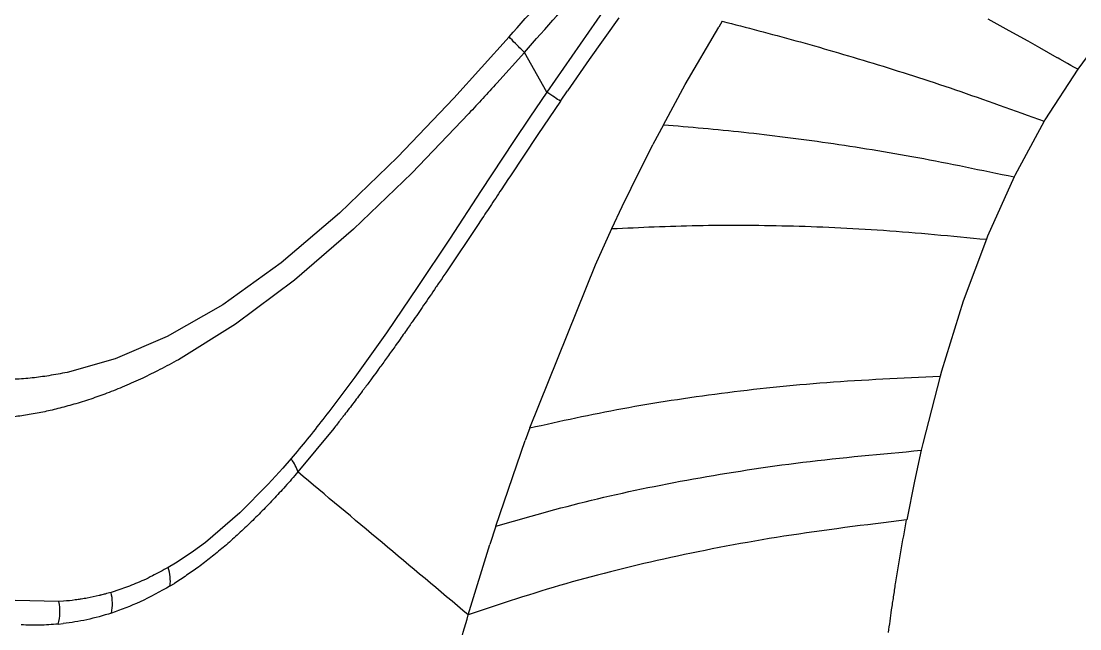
# Model space of a CAD drawing. Extents: x -51 to 27, y -13 to 136.
# Drawn here: x -40.818 to -36.764, y 66.724 to 69.052 of the extents above; entities that cross this region are included whole.
import ezdxf

# ---------------------------------------------------------------- set-up
doc = ezdxf.new("R2010")
doc.units = 0
doc.header["$MEASUREMENT"] = 0
doc.layers.add('GEOMETRY', color=2, linetype='Continuous', lineweight=25)

# ---------------------------------------------------------------- blocks, each defined once
blk = doc.blocks.new('2026 MONTERREY-BLOOM')
at = {"layer": 'GEOMETRY'}
for p, q in [((-26.8993, -14.6122), (-27.1236, -14.9338)), ((-26.8481, -14.6489), (-26.9609, -14.8086)), ((-26.4514, -14.6622), (-26.4651, -14.6846)), ((-26.5935, -14.9053), (-26.4651, -14.6846)), ((-27.2675, -14.7223), (-27.3732, -14.84)), ((-25.0222, -14.7536), (-25.0904, -14.846)), ((-27.2092, -14.7817), (-27.3149, -14.8994)), ((-27.1236, -14.9338), (-27.2092, -14.7817)), ((-26.9609, -14.8086), (-27.0439, -14.9288)), ((-27.3732, -14.84), (-27.4796, -14.9567)), ((-25.0904, -14.846), (-25.2159, -15.0404)), ((-26.677, -15.0588), (-26.5935, -14.9053)), ((-27.4796, -14.9567), (-27.6958, -15.1838)), ((-27.1236, -14.9338), (-27.1882, -15.0296)), ((-27.0713, -14.9689), (-27.0439, -14.9288)), ((-27.0713, -14.9689), (-27.1576, -15.0967)), ((-27.4218, -15.0161), (-27.6398, -15.2441)), ((-27.1882, -15.0296), (-27.2509, -15.1238)), ((-25.2159, -15.0404), (-25.2186, -15.045)), ((-26.677, -15.0588), (-26.7169, -15.1351)), ((-25.2186, -15.045), (-25.3305, -15.2531)), ((-27.1576, -15.0967), (-27.2652, -15.2583)), ((-27.2509, -15.1238), (-27.3744, -15.3115)), ((-26.8008, -15.3025), (-26.7169, -15.1351)), ((-27.6958, -15.1838), (-27.9169, -15.3972)), ((-27.6398, -15.2441), (-27.8632, -15.4594)), ((-25.3333, -15.2589), (-25.4352, -15.4864)), ((-25.3305, -15.2531), (-25.3333, -15.2589)), ((-27.3744, -15.3115), (-27.4961, -15.497)), ((-26.8343, -15.3722), (-26.8008, -15.3025)), ((-27.9169, -15.3972), (-28.1413, -15.5884)), ((-26.8741, -15.457), (-26.8343, -15.3722)), ((-27.3843, -15.4379), (-27.5101, -15.626)), ((-27.8632, -15.4594), (-28.0899, -15.6548)), ((-26.937, -15.596), (-26.8741, -15.457)), ((-25.4352, -15.4864), (-25.4399, -15.4979)), ((-27.4961, -15.497), (-27.617, -15.6789)), ((-25.4399, -15.4979), (-25.5284, -15.7351)), ((-28.1413, -15.5884), (-28.3637, -15.7483)), ((-27.1881, -16.2202), (-26.937, -15.596)), ((-28.0899, -15.6548), (-28.3154, -15.8231)), ((-27.617, -15.6789), (-27.7378, -15.856)), ((-28.3637, -15.7483), (-28.5772, -15.8708)), ((-25.5284, -15.7351), (-25.6119, -16.0028)), ((-28.3154, -15.8231), (-28.5342, -15.959)), ((-28.5772, -15.8708), (-28.7766, -15.9558)), ((-27.7378, -15.856), (-27.859, -16.0265)), ((-28.7766, -15.9558), (-28.9603, -16.0076)), ((-25.6119, -16.0028), (-25.6174, -16.0222)), ((-25.6174, -16.0222), (-25.6835, -16.28)), ((-27.9393, -16.2226), (-28.0766, -16.3892)), ((-27.1882, -16.2202), (-27.2059, -16.2691)), ((-27.3185, -16.5965), (-27.2059, -16.2691)), ((-25.6835, -16.28), (-25.6896, -16.3061)), ((-28.1029, -16.3381), (-28.1344, -16.3748)), ((-25.6896, -16.3061), (-25.7157, -16.4243)), ((-28.1344, -16.3748), (-28.19, -16.436)), ((-28.19, -16.436), (-28.2987, -16.5456)), ((-25.7157, -16.4243), (-25.7453, -16.5725)), ((-28.2987, -16.5456), (-28.4307, -16.6588)), ((-27.3185, -16.5965), (-27.3412, -16.6667)), ((-28.4307, -16.6588), (-28.4764, -16.6928)), ((-28.4764, -16.6928), (-28.5081, -16.7145)), ((-27.4242, -16.9366), (-27.3412, -16.6667)), ((-28.5454, -16.7383), (-28.5731, -16.7549)), ((-28.5081, -16.7145), (-28.5454, -16.7383)), ((-28.5658, -16.8256), (-28.5498, -16.8158)), ((-28.759, -16.8399), (-28.7917, -16.8503)), ((-28.9916, -16.8856), (-29.1598, -16.8815)), ((-28.9743, -16.8844), (-28.9916, -16.8856)), ((-28.9942, -16.9721), (-28.9754, -16.9701))]:
    blk.add_line(p, q, dxfattribs=at)
at = {"layer": 'GEOMETRY', "flags": 128}
blk.add_lwpolyline([(-25.0904, -14.846), (-25.0904, -14.8461), (-25.0904, -14.8461), (-25.0904, -14.8461), (-25.0905, -14.8461), (-25.0905, -14.8461), (-25.0906, -14.8461), (-25.0911, -14.8459), (-25.093, -14.8451), (-25.1057, -14.8379), (-25.1167, -14.8316), (-25.1296, -14.8243), (-25.1583, -14.8079), (-25.1657, -14.8037), (-25.1676, -14.8026), (-25.1682, -14.8023), (-25.1683, -14.8022), (-25.1684, -14.8022), (-25.1684, -14.8022), (-25.1684, -14.8022), (-25.1684, -14.8022), (-25.1684, -14.8022), (-25.1684, -14.8022), (-25.1684, -14.8022), (-25.1684, -14.8022), (-25.2356, -14.7642), (-25.2798, -14.7394), (-25.3526, -14.6987), (-25.4327, -14.6543)], dxfattribs=at)
at = {"layer": 'GEOMETRY'}
for points, knots in [([(-36.6427, -38.9849), (-36.6428, -38.748), (-36.6429, -38.2513), (-36.6431, -37.4958), (-36.643, -36.7174), (-36.6423, -35.9379), (-36.6409, -35.1552), (-36.6388, -34.37), (-36.6343, -33.1243), (-36.6247, -31.4274), (-36.6007, -28.7277), (-36.5557, -25.4875), (-36.48, -22.0033), (-36.3837, -18.8258), (-36.2694, -15.9518), (-36.1467, -13.5568), (-36.0218, -11.6425), (-35.9083, -10.2086), (-35.8038, -9.1111), (-35.7174, -8.3466), (-35.6715, -7.9173), (-35.5982, -7.4928), (-35.4908, -7.0801), (-35.3398, -6.6435), (-35.1358, -6.1898), (-34.8703, -5.7277), (-34.5603, -5.2943), (-34.2088, -4.8937), (-33.8193, -4.53), (-33.3956, -4.2066), (-32.942, -3.9269), (-32.4916, -3.7075), (-32.0535, -3.5411), (-31.634, -3.4198), (-31.1992, -3.3309), (-30.7502, -3.28), (-30.3002, -3.2288), (-29.6557, -3.1612), (-28.8172, -3.0818), (-27.5048, -2.9746), (-25.9207, -2.8687), (-23.9532, -2.7617), (-21.8759, -2.6679), (-19.6786, -2.5868), (-17.2507, -2.5139), (-14.59, -2.4519), (-11.7055, -2.4029), (-8.8195, -2.3695), (-5.9364, -2.3497), (-3.0548, -2.3416), (-0.5983, -2.3393), (1.4461, -2.34), (3.0915, -2.3423), (4.7536, -2.3465), (6.4156, -2.3534), (8.0545, -2.3645), (10.4077, -2.3864), (13.4813, -2.429), (16.9743, -2.5047), (20.1483, -2.6009), (23.0112, -2.7146), (25.3952, -2.8364), (27.3074, -2.9606), (28.7412, -3.0736), (29.84, -3.1777), (30.6063, -3.2639), (31.0378, -3.31), (31.4634, -3.3805), (31.8765, -3.4857), (32.3137, -3.6341), (32.7687, -3.8357), (33.2323, -4.0987), (33.6676, -4.4064), (34.0701, -4.7558), (34.436, -5.1433), (34.7616, -5.5651), (35.0437, -6.0171), (35.2785, -6.4922), (35.464, -6.9855), (35.6016, -7.491), (35.6829, -8.0099), (35.7387, -8.5338), (35.8146, -9.2299), (35.8967, -10.0974), (36.0051, -11.4079), (36.112, -12.9931), (36.2405, -15.3392), (36.3619, -18.1726), (36.4654, -21.4568), (36.5399, -24.7062), (36.5915, -27.9302), (36.6206, -30.8028), (36.6357, -33.3227), (36.6407, -34.9225), (36.6423, -35.9634), (36.6428, -36.4441), (36.643, -36.9237), (36.6431, -37.4023), (36.643, -37.8963), (36.6429, -38.4238), (36.6428, -38.792), (36.6428, -38.9849)], [0, 0, 0, 0, 0.005138, 0.010771, 0.016381, 0.022015, 0.027673, 0.03335, 0.039042, 0.054682, 0.070145, 0.097582, 0.124946, 0.145709, 0.16651, 0.187309, 0.197707, 0.208103, 0.218498, 0.221609, 0.224784, 0.227857, 0.230942, 0.234019, 0.237865, 0.24171, 0.245555, 0.249401, 0.253246, 0.257092, 0.260938, 0.264783, 0.267936, 0.271088, 0.274241, 0.277546, 0.280882, 0.284062, 0.291597, 0.299143, 0.312612, 0.326021, 0.341866, 0.357701, 0.373696, 0.394533, 0.415407, 0.436247, 0.457116, 0.477921, 0.498728, 0.51038, 0.52225, 0.534405, 0.54642, 0.558287, 0.569942, 0.597446, 0.624936, 0.645697, 0.666299, 0.687058, 0.697455, 0.707849, 0.718242, 0.721382, 0.724571, 0.72765, 0.730727, 0.733804, 0.737651, 0.741498, 0.745344, 0.74919, 0.753036, 0.756881, 0.760725, 0.76457, 0.768352, 0.772136, 0.775907, 0.779727, 0.783559, 0.79109, 0.798621, 0.812071, 0.825537, 0.849567, 0.873561, 0.896782, 0.920041, 0.943476, 0.95907, 0.97468, 0.978164, 0.981639, 0.985104, 0.988563, 0.992016, 0.995816, 1, 1, 1, 1]), ([(-27.2092, -14.7817), (-27.0435, -14.5947), (-26.7085, -14.2163), (-26.3817, -13.8297), (-26.2164, -13.6342)], [0, 0, 0, 0, 0.494249, 1, 1, 1, 1]), ([(-27.2675, -14.7223), (-27.1026, -14.5365), (-26.8061, -14.2021), (-26.517, -13.8604), (-26.3886, -13.7086)], [0, 0, 0, 0, 0.555829, 1, 1, 1, 1]), ([(-25.8893, -13.8755), (-25.8205, -13.9334), (-25.6834, -14.0486), (-25.4595, -14.2368), (-25.2192, -14.4387), (-25.0402, -14.5891), (-24.9504, -14.6645)], [0, 0, 0, 0, 0.251118, 0.500336, 0.749268, 1, 1, 1, 1]), ([(-26.4514, -14.6622), (-26.3587, -14.6863), (-26.1741, -14.7342), (-25.8772, -14.8211), (-25.5629, -14.9214), (-25.3337, -15.0037), (-25.2186, -15.045)], [0, 0, 0, 0, 0.251176, 0.500344, 0.749219, 1, 1, 1, 1]), ([(-27.2092, -14.7817), (-27.2215, -14.7698), (-27.2462, -14.7458), (-27.2604, -14.7301), (-27.2675, -14.7223)], [0, 0, 0, 0, 0.5, 1, 1, 1, 1]), ([(-27.3149, -14.8994), (-27.3326, -14.9189), (-27.3681, -14.958), (-27.4039, -14.9967), (-27.4218, -15.0161)], [0, 0, 0, 0, 0.499269, 1, 1, 1, 1]), ([(-27.0713, -14.9689), (-27.0782, -14.9643), (-27.092, -14.9551), (-27.1131, -14.9409), (-27.1236, -14.9338)], [0, 0, 0, 0, 0.5, 1, 1, 1, 1]), ([(-26.677, -15.0588), (-26.5757, -15.0674), (-26.374, -15.0847), (-26.0496, -15.1261), (-25.7067, -15.181), (-25.4581, -15.2329), (-25.3333, -15.2589)], [0, 0, 0, 0, 0.251226, 0.500315, 0.749136, 1, 1, 1, 1]), ([(-27.2652, -15.2583), (-27.2778, -15.2772), (-27.2976, -15.3072), (-27.3244, -15.3477), (-27.3516, -15.3886), (-27.3714, -15.4185), (-27.3843, -15.4379)], [0, 0, 0, 0, 0.315811, 0.5, 0.676023, 1, 1, 1, 1]), ([(-26.8741, -15.457), (-26.7662, -15.452), (-26.5514, -15.4421), (-26.2044, -15.444), (-25.8379, -15.4595), (-25.573, -15.4851), (-25.4399, -15.4979)], [0, 0, 0, 0, 0.251299, 0.50027, 0.74901, 1, 1, 1, 1]), ([(-27.5101, -15.626), (-27.5199, -15.6404), (-27.5325, -15.6589), (-27.5607, -15.7005), (-27.5934, -15.7486), (-27.6237, -15.7921), (-27.639, -15.8141), (-27.6428, -15.8196), (-27.6571, -15.8399), (-27.6703, -15.8589), (-27.6808, -15.874)], [0, 0, 0, 0, 0.172222, 0.222868, 0.499999, 0.749999, 0.75186, 0.768491, 0.816408, 1, 1, 1, 1]), ([(-27.6808, -15.874), (-27.6872, -15.883), (-27.6955, -15.8948), (-27.7144, -15.9214), (-27.7363, -15.9522), (-27.7565, -15.98), (-27.7663, -15.9934), (-27.7669, -15.9943), (-27.7694, -15.9977), (-27.7787, -16.0105), (-27.7876, -16.0227), (-27.7946, -16.0323)], [0, 0, 0, 0, 0.16981, 0.221073, 0.499994, 0.74998, 0.75055, 0.755069, 0.767652, 0.815273, 1, 1, 1, 1]), ([(-28.5342, -15.959), (-28.5581, -15.9718), (-28.6042, -15.9966), (-28.6728, -16.0309), (-28.7406, -16.0607), (-28.8069, -16.0878), (-28.8717, -16.1106), (-28.9131, -16.1234), (-28.9344, -16.13)], [0, 0, 0, 0, 0.1697434, 0.3281911, 0.5000012, 0.6705057, 0.8302976, 1, 1, 1, 1]), ([(-28.9603, -16.0076), (-28.9837, -16.0121), (-29.029, -16.0208), (-29.0955, -16.0295), (-29.1594, -16.0346), (-29.2228, -16.0364), (-29.2634, -16.0354), (-29.2841, -16.0349)], [0, 0, 0, 0, 0.203213, 0.39427, 0.598958, 0.795796, 1, 1, 1, 1]), ([(-27.859, -16.0265), (-27.8994, -16.0811), (-27.9797, -16.1896), (-28.062, -16.2888), (-28.1029, -16.3381)], [0, 0, 0, 0, 0.503398, 1, 1, 1, 1]), ([(-27.7946, -16.0323), (-27.8035, -16.0443), (-27.8147, -16.0593), (-27.8265, -16.0751), (-27.8295, -16.0792), (-27.8303, -16.0802), (-27.8305, -16.0806), (-27.8426, -16.0968), (-27.8666, -16.1288), (-27.8909, -16.1604), (-27.904, -16.1772), (-27.9073, -16.1814), (-27.9194, -16.1969), (-27.9305, -16.2112), (-27.9393, -16.2226)], [0, 0, 0, 0, 0.185454, 0.232785, 0.245155, 0.248519, 0.249496, 0.250004, 0.5, 0.749996, 0.75223, 0.769677, 0.817977, 1, 1, 1, 1]), ([(-27.1882, -16.2202), (-27.0714, -16.1943), (-26.8393, -16.1428), (-26.4589, -16.085), (-26.0553, -16.042), (-25.7639, -16.0288), (-25.6174, -16.0222)], [0, 0, 0, 0, 0.251551, 0.500171, 0.748645, 1, 1, 1, 1]), ([(-28.9344, -16.13), (-28.9551, -16.1356), (-28.9954, -16.1466), (-29.0546, -16.1605), (-29.1126, -16.1709), (-29.1692, -16.179), (-29.2244, -16.1843), (-29.2598, -16.1862), (-29.278, -16.1872)], [0, 0, 0, 0, 0.1695945, 0.3286305, 0.5000009, 0.6691185, 0.8304557, 1, 1, 1, 1]), ([(-28.0766, -16.3892), (-28.0794, -16.3812), (-28.0849, -16.3653), (-28.0969, -16.3471), (-28.1029, -16.3381)], [0, 0, 0, 0, 0.499872, 1, 1, 1, 1]), ([(-27.3185, -16.5965), (-27.1986, -16.5622), (-26.9605, -16.4942), (-26.5662, -16.4131), (-26.1462, -16.3477), (-25.8425, -16.3201), (-25.6896, -16.3061)], [0, 0, 0, 0, 0.2517462, 0.500115, 0.748383, 1, 1, 1, 1]), ([(-28.0766, -16.3892), (-28.0927, -16.4077), (-28.1242, -16.4436), (-28.1719, -16.4957), (-28.2194, -16.5449), (-28.2673, -16.5922), (-28.315, -16.6367), (-28.3625, -16.6784), (-28.4101, -16.7174), (-28.4569, -16.7533), (-28.5035, -16.786), (-28.5341, -16.8057), (-28.5498, -16.8158)], [0, 0, 0, 0, 0.102127, 0.199093, 0.300245, 0.400359, 0.499999, 0.599797, 0.699858, 0.800953, 0.898026, 1, 1, 1, 1]), ([(-27.4242, -16.9366), (-27.5348, -16.8438), (-27.756, -16.6582), (-27.9697, -16.4789), (-28.0766, -16.3892)], [0, 0, 0, 0, 0.500006, 1, 1, 1, 1]), ([(-25.7454, -16.5725), (-25.9041, -16.5921), (-26.2192, -16.631), (-26.6535, -16.7143), (-27.0594, -16.8142), (-27.302, -16.8956), (-27.4242, -16.9366)], [0, 0, 0, 0, 0.251892, 0.499917, 0.748013, 1, 1, 1, 1]), ([(-25.7878, -16.8171), (-25.7812, -16.7762), (-25.768, -16.6946), (-25.7529, -16.6131), (-25.7454, -16.5725)], [0, 0, 0, 0, 0.5007305, 1, 1, 1, 1]), ([(-28.5731, -16.7549), (-28.5935, -16.766), (-28.6359, -16.7892), (-28.6978, -16.8177), (-28.7388, -16.8326), (-28.759, -16.8399)], [0, 0, 0, 0, 0.3201602, 0.6666604, 1, 1, 1, 1]), ([(-28.5658, -16.8256), (-28.5652, -16.8141), (-28.564, -16.7912), (-28.5701, -16.767), (-28.5731, -16.7549)], [0, 0, 0, 0, 0.499869, 1, 1, 1, 1]), ([(-25.8029, -16.9176), (-25.8003, -16.9007), (-25.7954, -16.8672), (-25.7903, -16.8337), (-25.7878, -16.8171)], [0, 0, 0, 0, 0.503782, 1, 1, 1, 1]), ([(-28.7917, -16.8503), (-28.7994, -16.8525), (-28.8126, -16.8562), (-28.8272, -16.86), (-28.8349, -16.8619), (-28.8525, -16.8662), (-28.8683, -16.8693), (-28.8834, -16.8723)], [0, 0, 0, 0, 0.250024, 0.424566, 0.474668, 0.500015, 1, 1, 1, 1]), ([(-28.7904, -16.9297), (-28.7885, -16.9167), (-28.7846, -16.8907), (-28.7893, -16.8638), (-28.7917, -16.8503)], [0, 0, 0, 0, 0.499852, 1, 1, 1, 1]), ([(-28.5658, -16.8256), (-28.6043, -16.8473), (-28.6813, -16.8907), (-28.754, -16.9167), (-28.7904, -16.9297)], [0, 0, 0, 0, 0.499976, 1, 1, 1, 1]), ([(-28.9942, -16.9721), (-28.9912, -16.9579), (-28.9853, -16.9294), (-28.9895, -16.9002), (-28.9916, -16.8856)], [0, 0, 0, 0, 0.49983, 1, 1, 1, 1]), ([(-28.8834, -16.8723), (-28.8911, -16.8736), (-28.9043, -16.8759), (-28.9188, -16.8781), (-28.9261, -16.8791), (-28.9283, -16.8794), (-28.9442, -16.8815), (-28.9594, -16.883), (-28.9743, -16.8844)], [0, 0, 0, 0, 0.250019, 0.42693, 0.476442, 0.491469, 0.500012, 1, 1, 1, 1]), ([(-28.7904, -16.9297), (-28.8221, -16.9391), (-28.8855, -16.9579), (-28.9454, -16.966), (-28.9754, -16.9701)], [0, 0, 0, 0, 0.499988, 1, 1, 1, 1]), ([(-27.4989, -17.1996), (-27.4868, -17.1558), (-27.4625, -17.068), (-27.437, -16.9805), (-27.4242, -16.9366)], [0, 0, 0, 0, 0.4976, 1, 1, 1, 1]), ([(-25.8147, -17.0035), (-25.8128, -16.9891), (-25.8088, -16.9604), (-25.8048, -16.9318), (-25.8029, -16.9176)], [0, 0, 0, 0, 0.5032469, 1, 1, 1, 1]), ([(-28.9942, -16.9721), (-29.0184, -16.9738), (-29.0667, -16.9773), (-29.1131, -16.9757), (-29.1363, -16.9748)], [0, 0, 0, 0, 0.5, 1, 1, 1, 1])]:
    blk.add_open_spline(points, degree=3, knots=knots, dxfattribs=at)

msp = doc.modelspace()

# ---------------------------------------------------------------- block references
msp.add_blockref('2026 MONTERREY-BLOOM', (-11.682, 83.7145))

doc.saveas('drawing.dxf')
